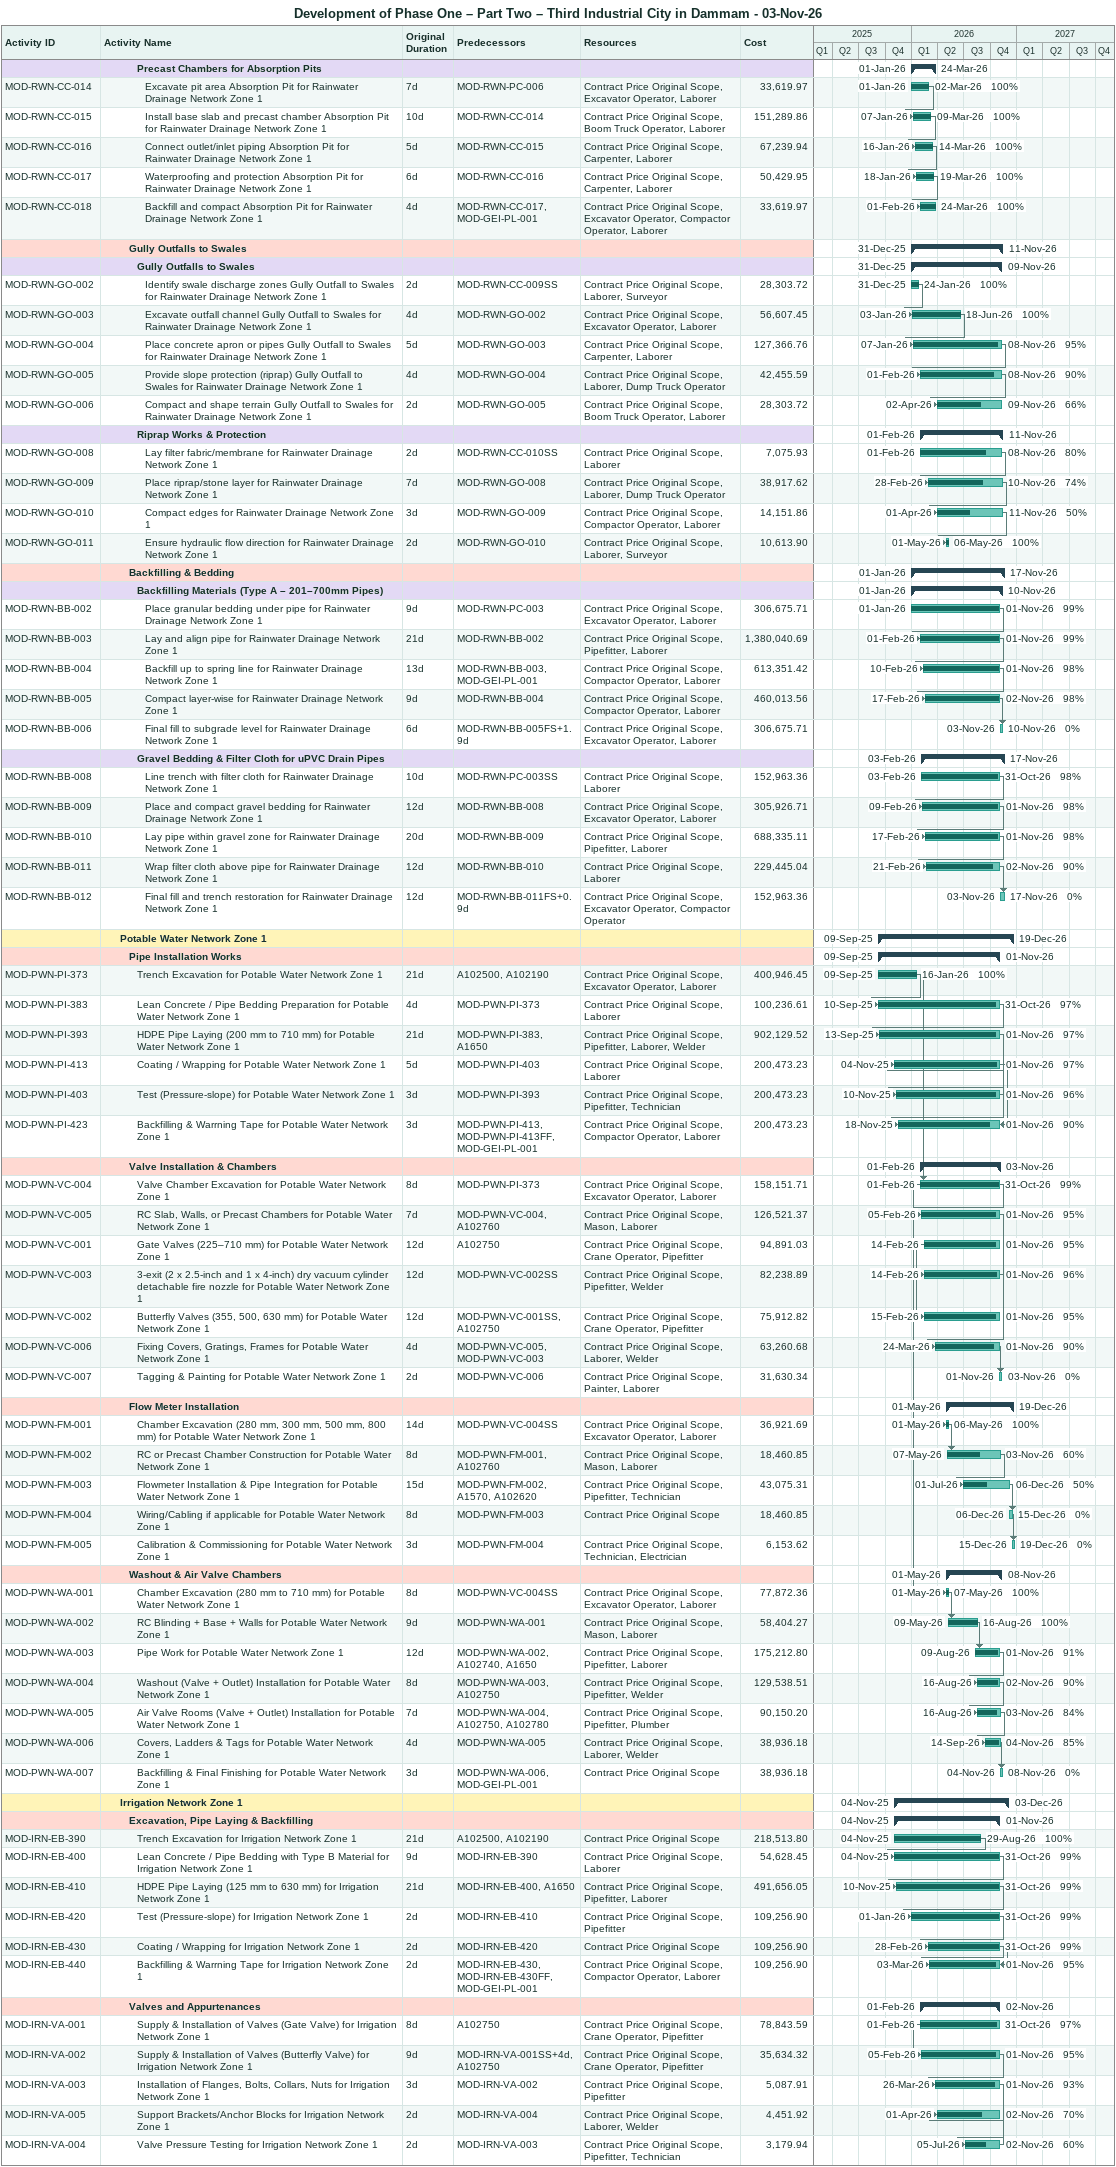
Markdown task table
Development of Phase One – Part Two – Third Industrial City in Dammam - 03-Nov-26

| ID | Level | Task | Original duration | Start | Finish | Predecessors | Resources | % complete | Cost |
|---|---|---|---|---|---|---|---|---|---|
|  | 5 | **Precast Chambers for Absorption Pits** |  | 2026-01-01 | 2026-03-24 |  |  |  |  |
| MOD-RWN-CC-014 | 6 | Excavate pit area Absorption Pit for Rainwater Drainage Network Zone 1 | 7d | 2026-01-01 | 2026-03-02 | MOD-RWN-PC-006 | Contract Price Original Scope, Excavator Operator, Laborer | 100 | 33619.97 |
| MOD-RWN-CC-015 | 6 | Install base slab and precast chamber Absorption Pit for Rainwater Drainage Network Zone 1 | 10d | 2026-01-07 | 2026-03-09 | MOD-RWN-CC-014 | Contract Price Original Scope, Boom Truck Operator, Laborer | 100 | 151289.86 |
| MOD-RWN-CC-016 | 6 | Connect outlet/inlet piping Absorption Pit for Rainwater Drainage Network Zone 1 | 5d | 2026-01-16 | 2026-03-14 | MOD-RWN-CC-015 | Contract Price Original Scope, Carpenter, Laborer | 100 | 67239.94 |
| MOD-RWN-CC-017 | 6 | Waterproofing and protection Absorption Pit for Rainwater Drainage Network Zone 1 | 6d | 2026-01-18 | 2026-03-19 | MOD-RWN-CC-016 | Contract Price Original Scope, Carpenter, Laborer | 100 | 50429.95 |
| MOD-RWN-CC-018 | 6 | Backfill and compact Absorption Pit for Rainwater Drainage Network Zone 1 | 4d | 2026-02-01 | 2026-03-24 | MOD-RWN-CC-017, MOD-GEI-PL-001 | Contract Price Original Scope, Excavator Operator, Compactor Operator, Laborer | 100 | 33619.97 |
|  | 4 | **Gully Outfalls to Swales** |  | 2025-12-31 | 2026-11-11 |  |  |  |  |
|  | 5 | **Gully Outfalls to Swales** |  | 2025-12-31 | 2026-11-09 |  |  |  |  |
| MOD-RWN-GO-002 | 6 | Identify swale discharge zones Gully Outfall to Swales for Rainwater Drainage Network Zone 1 | 2d | 2025-12-31 | 2026-01-24 | MOD-RWN-CC-009SS | Contract Price Original Scope, Laborer, Surveyor | 100 | 28303.72 |
| MOD-RWN-GO-003 | 6 | Excavate outfall channel Gully Outfall to Swales for Rainwater Drainage Network Zone 1 | 4d | 2026-01-03 | 2026-06-18 | MOD-RWN-GO-002 | Contract Price Original Scope, Excavator Operator, Laborer | 100 | 56607.45 |
| MOD-RWN-GO-004 | 6 | Place concrete apron or pipes Gully Outfall to Swales for Rainwater Drainage Network Zone 1 | 5d | 2026-01-07 | 2026-11-08 | MOD-RWN-GO-003 | Contract Price Original Scope, Carpenter, Laborer | 95 | 127366.76 |
| MOD-RWN-GO-005 | 6 | Provide slope protection (riprap) Gully Outfall to Swales for Rainwater Drainage Network Zone 1 | 4d | 2026-02-01 | 2026-11-08 | MOD-RWN-GO-004 | Contract Price Original Scope, Laborer, Dump Truck Operator | 90 | 42455.59 |
| MOD-RWN-GO-006 | 6 | Compact and shape terrain Gully Outfall to Swales for Rainwater Drainage Network Zone 1 | 2d | 2026-04-02 | 2026-11-09 | MOD-RWN-GO-005 | Contract Price Original Scope, Boom Truck Operator, Laborer | 66 | 28303.72 |
|  | 5 | **Riprap Works & Protection** |  | 2026-02-01 | 2026-11-11 |  |  |  |  |
| MOD-RWN-GO-008 | 6 | Lay filter fabric/membrane for Rainwater Drainage Network Zone 1 | 2d | 2026-02-01 | 2026-11-08 | MOD-RWN-CC-010SS | Contract Price Original Scope, Laborer | 80 | 7075.93 |
| MOD-RWN-GO-009 | 6 | Place riprap/stone layer for Rainwater Drainage Network Zone 1 | 7d | 2026-02-28 | 2026-11-10 | MOD-RWN-GO-008 | Contract Price Original Scope, Laborer, Dump Truck Operator | 74 | 38917.62 |
| MOD-RWN-GO-010 | 6 | Compact edges for Rainwater Drainage Network Zone 1 | 3d | 2026-04-01 | 2026-11-11 | MOD-RWN-GO-009 | Contract Price Original Scope, Compactor Operator, Laborer | 50 | 14151.86 |
| MOD-RWN-GO-011 | 6 | Ensure hydraulic flow direction for Rainwater Drainage Network Zone 1 | 2d | 2026-05-01 | 2026-05-06 | MOD-RWN-GO-010 | Contract Price Original Scope, Laborer, Surveyor | 100 | 10613.90 |
|  | 4 | **Backfilling & Bedding** |  | 2026-01-01 | 2026-11-17 |  |  |  |  |
|  | 5 | **Backfilling Materials (Type A – 201–700mm Pipes)** |  | 2026-01-01 | 2026-11-10 |  |  |  |  |
| MOD-RWN-BB-002 | 6 | Place granular bedding under pipe for Rainwater Drainage Network Zone 1 | 9d | 2026-01-01 | 2026-11-01 | MOD-RWN-PC-003 | Contract Price Original Scope, Excavator Operator, Laborer | 99 | 306675.71 |
| MOD-RWN-BB-003 | 6 | Lay and align pipe for Rainwater Drainage Network Zone 1 | 21d | 2026-02-01 | 2026-11-01 | MOD-RWN-BB-002 | Contract Price Original Scope, Pipefitter, Laborer | 99 | 1380040.69 |
| MOD-RWN-BB-004 | 6 | Backfill up to spring line for Rainwater Drainage Network Zone 1 | 13d | 2026-02-10 | 2026-11-01 | MOD-RWN-BB-003, MOD-GEI-PL-001 | Contract Price Original Scope, Compactor Operator, Laborer | 98 | 613351.42 |
| MOD-RWN-BB-005 | 6 | Compact layer-wise for Rainwater Drainage Network Zone 1 | 9d | 2026-02-17 | 2026-11-02 | MOD-RWN-BB-004 | Contract Price Original Scope, Compactor Operator, Laborer | 98 | 460013.56 |
| MOD-RWN-BB-006 | 6 | Final fill to subgrade level for Rainwater Drainage Network Zone 1 | 6d | 2026-11-03 | 2026-11-10 | MOD-RWN-BB-005FS+1.9d | Contract Price Original Scope, Excavator Operator, Laborer | 0 | 306675.71 |
|  | 5 | **Gravel Bedding & Filter Cloth for uPVC Drain Pipes** |  | 2026-02-03 | 2026-11-17 |  |  |  |  |
| MOD-RWN-BB-008 | 6 | Line trench with filter cloth for Rainwater Drainage Network Zone 1 | 10d | 2026-02-03 | 2026-10-31 | MOD-RWN-PC-003SS | Contract Price Original Scope, Laborer | 98 | 152963.36 |
| MOD-RWN-BB-009 | 6 | Place and compact gravel bedding for Rainwater Drainage Network Zone 1 | 12d | 2026-02-09 | 2026-11-01 | MOD-RWN-BB-008 | Contract Price Original Scope, Excavator Operator, Laborer | 98 | 305926.71 |
| MOD-RWN-BB-010 | 6 | Lay pipe within gravel zone for Rainwater Drainage Network Zone 1 | 20d | 2026-02-17 | 2026-11-01 | MOD-RWN-BB-009 | Contract Price Original Scope, Pipefitter, Laborer | 98 | 688335.11 |
| MOD-RWN-BB-011 | 6 | Wrap filter cloth above pipe for Rainwater Drainage Network Zone 1 | 12d | 2026-02-21 | 2026-11-02 | MOD-RWN-BB-010 | Contract Price Original Scope, Laborer | 90 | 229445.04 |
| MOD-RWN-BB-012 | 6 | Final fill and trench restoration for Rainwater Drainage Network Zone 1 | 12d | 2026-11-03 | 2026-11-17 | MOD-RWN-BB-011FS+0.9d | Contract Price Original Scope, Excavator Operator, Compactor Operator | 0 | 152963.36 |
|  | 3 | **Potable Water Network Zone 1** |  | 2025-09-09 | 2026-12-19 |  |  |  |  |
|  | 4 | **Pipe Installation Works** |  | 2025-09-09 | 2026-11-01 |  |  |  |  |
| MOD-PWN-PI-373 | 5 | Trench Excavation for Potable Water Network Zone 1 | 21d | 2025-09-09 | 2026-01-16 | A102500, A102190 | Contract Price Original Scope, Excavator Operator, Laborer | 100 | 400946.45 |
| MOD-PWN-PI-383 | 5 | Lean Concrete / Pipe Bedding Preparation for Potable Water Network Zone 1 | 4d | 2025-09-10 | 2026-10-31 | MOD-PWN-PI-373 | Contract Price Original Scope, Laborer | 97 | 100236.61 |
| MOD-PWN-PI-393 | 5 | HDPE Pipe Laying (200 mm to 710 mm) for Potable Water Network Zone 1 | 21d | 2025-09-13 | 2026-11-01 | MOD-PWN-PI-383, A1650 | Contract Price Original Scope, Pipefitter, Laborer, Welder | 97 | 902129.52 |
| MOD-PWN-PI-413 | 5 | Coating / Wrapping for Potable Water Network Zone 1 | 5d | 2025-11-04 | 2026-11-01 | MOD-PWN-PI-403 | Contract Price Original Scope, Laborer | 97 | 200473.23 |
| MOD-PWN-PI-403 | 5 | Test (Pressure-slope) for Potable Water Network Zone 1 | 3d | 2025-11-10 | 2026-11-01 | MOD-PWN-PI-393 | Contract Price Original Scope, Pipefitter, Technician | 96 | 200473.23 |
| MOD-PWN-PI-423 | 5 | Backfilling & Warrning Tape for Potable Water Network Zone 1 | 3d | 2025-11-18 | 2026-11-01 | MOD-PWN-PI-413, MOD-PWN-PI-413FF, MOD-GEI-PL-001 | Contract Price Original Scope, Compactor Operator, Laborer | 90 | 200473.23 |
|  | 4 | **Valve Installation & Chambers** |  | 2026-02-01 | 2026-11-03 |  |  |  |  |
| MOD-PWN-VC-004 | 5 | Valve Chamber Excavation for Potable Water Network Zone 1 | 8d | 2026-02-01 | 2026-10-31 | MOD-PWN-PI-373 | Contract Price Original Scope, Excavator Operator, Laborer | 99 | 158151.71 |
| MOD-PWN-VC-005 | 5 | RC Slab, Walls, or Precast Chambers for Potable Water Network Zone 1 | 7d | 2026-02-05 | 2026-11-01 | MOD-PWN-VC-004, A102760 | Contract Price Original Scope, Mason, Laborer | 95 | 126521.37 |
| MOD-PWN-VC-001 | 5 | Gate Valves (225–710 mm) for Potable Water Network Zone 1 | 12d | 2026-02-14 | 2026-11-01 | A102750 | Contract Price Original Scope, Crane Operator, Pipefitter | 95 | 94891.03 |
| MOD-PWN-VC-003 | 5 | 3-exit (2 x 2.5-inch and 1 x 4-inch) dry vacuum cylinder detachable fire nozzle for Potable Water Network Zone 1 | 12d | 2026-02-14 | 2026-11-01 | MOD-PWN-VC-002SS | Contract Price Original Scope, Pipefitter, Welder | 96 | 82238.89 |
| MOD-PWN-VC-002 | 5 | Butterfly Valves (355, 500, 630 mm) for Potable Water Network Zone 1 | 12d | 2026-02-15 | 2026-11-01 | MOD-PWN-VC-001SS, A102750 | Contract Price Original Scope, Crane Operator, Pipefitter | 95 | 75912.82 |
| MOD-PWN-VC-006 | 5 | Fixing Covers, Gratings, Frames for Potable Water Network Zone 1 | 4d | 2026-03-24 | 2026-11-01 | MOD-PWN-VC-005, MOD-PWN-VC-003 | Contract Price Original Scope, Laborer, Welder | 90 | 63260.68 |
| MOD-PWN-VC-007 | 5 | Tagging & Painting for Potable Water Network Zone 1 | 2d | 2026-11-01 | 2026-11-03 | MOD-PWN-VC-006 | Contract Price Original Scope, Painter, Laborer | 0 | 31630.34 |
|  | 4 | **Flow Meter Installation** |  | 2026-05-01 | 2026-12-19 |  |  |  |  |
| MOD-PWN-FM-001 | 5 | Chamber Excavation (280 mm, 300 mm, 500 mm, 800 mm) for Potable Water Network Zone 1 | 14d | 2026-05-01 | 2026-05-06 | MOD-PWN-VC-004SS | Contract Price Original Scope, Excavator Operator, Laborer | 100 | 36921.69 |
| MOD-PWN-FM-002 | 5 | RC or Precast Chamber Construction for Potable Water Network Zone 1 | 8d | 2026-05-07 | 2026-11-03 | MOD-PWN-FM-001, A102760 | Contract Price Original Scope, Mason, Laborer | 60 | 18460.85 |
| MOD-PWN-FM-003 | 5 | Flowmeter Installation & Pipe Integration for Potable Water Network Zone 1 | 15d | 2026-07-01 | 2026-12-06 | MOD-PWN-FM-002, A1570, A102620 | Contract Price Original Scope, Pipefitter, Technician | 50 | 43075.31 |
| MOD-PWN-FM-004 | 5 | Wiring/Cabling if applicable for Potable Water Network Zone 1 | 8d | 2026-12-06 | 2026-12-15 | MOD-PWN-FM-003 | Contract Price Original Scope | 0 | 18460.85 |
| MOD-PWN-FM-005 | 5 | Calibration & Commissioning for Potable Water Network Zone 1 | 3d | 2026-12-15 | 2026-12-19 | MOD-PWN-FM-004 | Contract Price Original Scope, Technician, Electrician | 0 | 6153.62 |
|  | 4 | **Washout & Air Valve Chambers** |  | 2026-05-01 | 2026-11-08 |  |  |  |  |
| MOD-PWN-WA-001 | 5 | Chamber Excavation (280 mm to 710 mm) for Potable Water Network Zone 1 | 8d | 2026-05-01 | 2026-05-07 | MOD-PWN-VC-004SS | Contract Price Original Scope, Excavator Operator, Laborer | 100 | 77872.36 |
| MOD-PWN-WA-002 | 5 | RC Blinding + Base + Walls for Potable Water Network Zone 1 | 9d | 2026-05-09 | 2026-08-16 | MOD-PWN-WA-001 | Contract Price Original Scope, Mason, Laborer | 100 | 58404.27 |
| MOD-PWN-WA-003 | 5 | Pipe Work for Potable Water Network Zone 1 | 12d | 2026-08-09 | 2026-11-01 | MOD-PWN-WA-002, A102740, A1650 | Contract Price Original Scope, Pipefitter, Laborer | 91 | 175212.80 |
| MOD-PWN-WA-004 | 5 | Washout (Valve + Outlet) Installation for Potable Water Network Zone 1 | 8d | 2026-08-16 | 2026-11-02 | MOD-PWN-WA-003, A102750 | Contract Price Original Scope, Pipefitter, Welder | 90 | 129538.51 |
| MOD-PWN-WA-005 | 5 | Air Valve Rooms (Valve + Outlet) Installation for Potable Water Network Zone 1 | 7d | 2026-08-16 | 2026-11-03 | MOD-PWN-WA-004, A102750, A102780 | Contract Price Original Scope, Pipefitter, Plumber | 84 | 90150.20 |
| MOD-PWN-WA-006 | 5 | Covers, Ladders & Tags for Potable Water Network Zone 1 | 4d | 2026-09-14 | 2026-11-04 | MOD-PWN-WA-005 | Contract Price Original Scope, Laborer, Welder | 85 | 38936.18 |
| MOD-PWN-WA-007 | 5 | Backfilling & Final Finishing for Potable Water Network Zone 1 | 3d | 2026-11-04 | 2026-11-08 | MOD-PWN-WA-006, MOD-GEI-PL-001 | Contract Price Original Scope | 0 | 38936.18 |
|  | 3 | **Irrigation Network Zone 1** |  | 2025-11-04 | 2026-12-03 |  |  |  |  |
|  | 4 | **Excavation, Pipe Laying & Backfilling** |  | 2025-11-04 | 2026-11-01 |  |  |  |  |
| MOD-IRN-EB-390 | 5 | Trench Excavation for Irrigation Network Zone 1 | 21d | 2025-11-04 | 2026-08-29 | A102500, A102190 | Contract Price Original Scope | 100 | 218513.80 |
| MOD-IRN-EB-400 | 5 | Lean Concrete / Pipe Bedding with Type B Material for Irrigation Network Zone 1 | 9d | 2025-11-04 | 2026-10-31 | MOD-IRN-EB-390 | Contract Price Original Scope, Laborer | 99 | 54628.45 |
| MOD-IRN-EB-410 | 5 | HDPE Pipe Laying (125 mm to 630 mm) for Irrigation Network Zone 1 | 21d | 2025-11-10 | 2026-10-31 | MOD-IRN-EB-400, A1650 | Contract Price Original Scope, Pipefitter, Laborer | 99 | 491656.05 |
| MOD-IRN-EB-420 | 5 | Test (Pressure-slope) for Irrigation Network Zone 1 | 2d | 2026-01-01 | 2026-10-31 | MOD-IRN-EB-410 | Contract Price Original Scope, Pipefitter | 99 | 109256.90 |
| MOD-IRN-EB-430 | 5 | Coating / Wrapping for Irrigation Network Zone 1 | 2d | 2026-02-28 | 2026-10-31 | MOD-IRN-EB-420 | Contract Price Original Scope | 99 | 109256.90 |
| MOD-IRN-EB-440 | 5 | Backfilling & Warrning Tape for Irrigation Network Zone 1 | 2d | 2026-03-03 | 2026-11-01 | MOD-IRN-EB-430, MOD-IRN-EB-430FF, MOD-GEI-PL-001 | Contract Price Original Scope, Compactor Operator, Laborer | 95 | 109256.90 |
|  | 4 | **Valves and Appurtenances** |  | 2026-02-01 | 2026-11-02 |  |  |  |  |
| MOD-IRN-VA-001 | 5 | Supply & Installation of Valves (Gate Valve) for Irrigation Network Zone 1 | 8d | 2026-02-01 | 2026-10-31 | A102750 | Contract Price Original Scope, Crane Operator, Pipefitter | 97 | 78843.59 |
| MOD-IRN-VA-002 | 5 | Supply & Installation of Valves (Butterfly Valve) for Irrigation Network Zone 1 | 9d | 2026-02-05 | 2026-11-01 | MOD-IRN-VA-001SS+4d, A102750 | Contract Price Original Scope, Crane Operator, Pipefitter | 95 | 35634.32 |
| MOD-IRN-VA-003 | 5 | Installation of Flanges, Bolts, Collars, Nuts for Irrigation Network Zone 1 | 3d | 2026-03-26 | 2026-11-01 | MOD-IRN-VA-002 | Contract Price Original Scope, Pipefitter | 93 | 5087.91 |
| MOD-IRN-VA-005 | 5 | Support Brackets/Anchor Blocks for Irrigation Network Zone 1 | 2d | 2026-04-01 | 2026-11-02 | MOD-IRN-VA-004 | Contract Price Original Scope, Laborer, Welder | 70 | 4451.92 |
| MOD-IRN-VA-004 | 5 | Valve Pressure Testing for Irrigation Network Zone 1 | 2d | 2026-07-05 | 2026-11-02 | MOD-IRN-VA-003 | Contract Price Original Scope, Pipefitter, Technician | 60 | 3179.94 |
